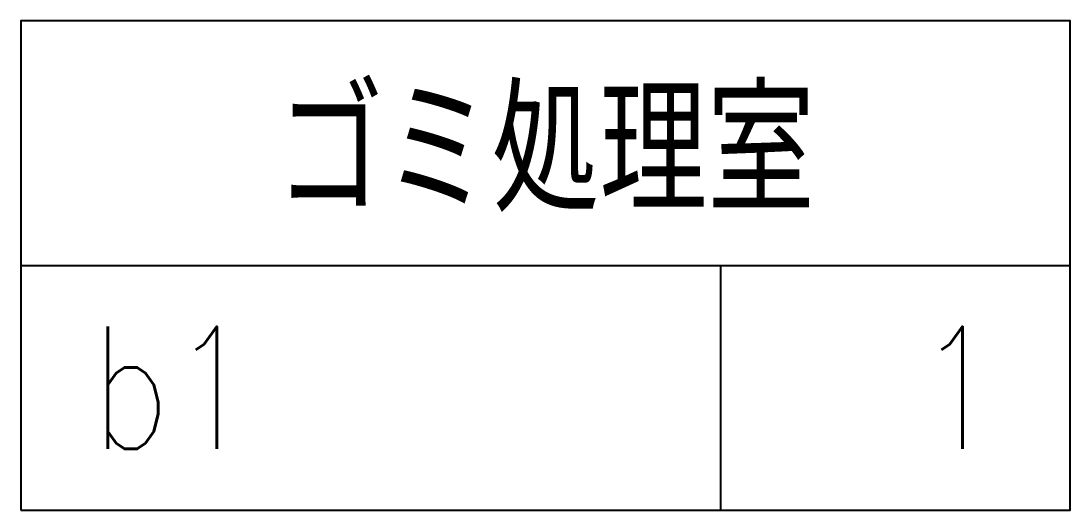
# Model space of a CAD drawing. Header units: millimetres. Extents: x 3999 to 176614, y 1464 to 57550.
# Drawn here: x 31249 to 34249, y 14725 to 16125 of the extents above; entities that cross this region are included whole.
import ezdxf
from ezdxf.enums import TextEntityAlignment as Align

# ---------------------------------------------------------------- set-up
doc = ezdxf.new("R2010")
doc.units = ezdxf.units.MM
doc.header["$LTSCALE"] = 0.2
doc.layers.add('1_文字', color=3, linetype='Continuous')
doc.styles.get("Standard").update_dxf_attribs({"font": 'simplex.shx', "width": 0.8, "bigfont": 'extfont2.shx'})

msp = doc.modelspace()

# ---------------------------------------------------------------- linework, layer by layer
at = {"layer": '1_文字', "lineweight": -3}
for p, q in [((31249.1, 15424.9), (34249.1, 15424.9)), ((33249.1, 15424.9), (33249.1, 14724.9))]:
    msp.add_line(p, q, dxfattribs=at)
msp.add_lwpolyline([(31249.1, 14724.9), (34249.1, 14724.9), (34249.1, 16124.9), (31249.1, 16124.9)], close=True, dxfattribs=at)

# ---------------------------------------------------------------- texts
at = {"layer": '1_文字', "lineweight": -3, "width": 0.8}
msp.add_text('ゴミ処理室', height=350, dxfattribs=at).set_placement((32749.1, 15774.9), align=Align.MIDDLE)
msp.add_text('b1', height=350, dxfattribs=at).set_placement((31449.1, 14899.9))
msp.add_text('1', height=350, dxfattribs=at).set_placement((34049.1, 14899.9), align=Align.RIGHT)

doc.saveas('drawing.dxf')
